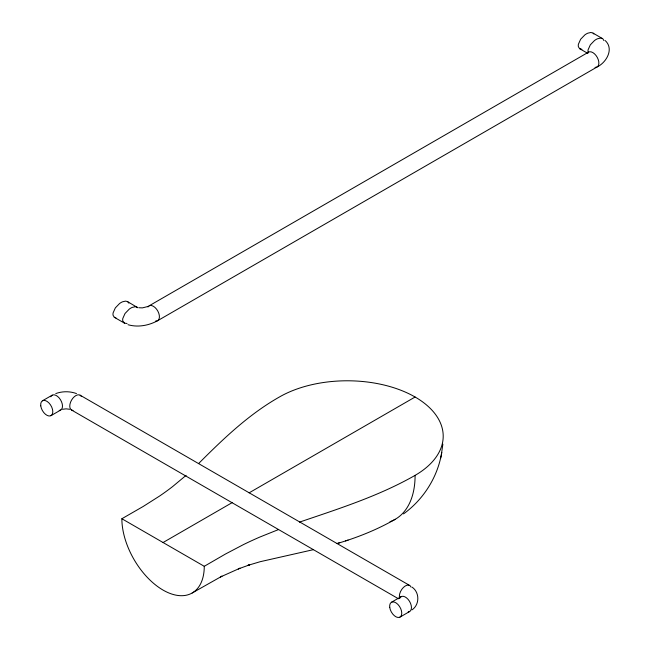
<?xml version="1.0" encoding="UTF-8"?>
<svg xmlns="http://www.w3.org/2000/svg" width="650" height="650" viewBox="0 0 650 650"><rect width="100%" height="100%" fill="white"/><g stroke="black" fill="none" stroke-linecap="round" stroke-linejoin="round"><path stroke-width="0.97" d="M441.301 455.008L442.869 444.169M403.536 513.898C422.679 500.037 436.491 478.936 441.139 455.731M440.602 458.372L441.813 452.473M198.616 463.539C223.283 438.831 248.787 414.326 279.386 397.012A95.964 55.404 0 0 1 415.098 397.012A95.964 55.404 0 0 1 415.098 475.361A95.964 55.404 60 0 1 390.016 521.706M186.087 475.361L172.616 486.582A334.076 192.879 0 0 1 159.591 496.039L143.252 506.431L121.867 518.741A58.264 33.637 60 0 0 163.069 590.094A58.264 33.637 60 0 0 204.263 566.304L225.582 553.962L243.588 544.529A334.076 192.879 0 0 1 259.959 537.006L278.533 529.555M412.059 609.846C419.746 604.63 419.746 592.345 412.059 587.129M192.197 592.979L221.967 576.16L220.415 576.972L239.988 568.214L238.298 568.913L249.616 564.834L247.804 565.403L260.236 561.689L313.536 549.632M149.086 305.849L588.526 52.146M42.461 400.782L52.154 395.192M51.033 415.626L60.726 410.028M163.069 542.523L232.44 502.466M249.129 492.838L415.098 397.012M391.43 602.258L401.123 596.659M399.994 617.102L409.687 611.504M415.098 475.361C378.844 496.096 338.829 508.723 299.488 522.129M395.224 519.293C376.943 529.766 357.256 537.615 337.066 543.554L339.641 542.75M147.639 306.572L142.399 307.881L138.962 307.751M55.794 393.567C62.4 391.146 69.867 391.146 76.472 393.567M345.467 540.922L348.099 540.101M62.546 409.281L66.129 408.85L69.712 409.281M127.043 323.489L124.475 323.164L114.294 317.273L113.116 315.396A6.476 3.737 -60 0 1 113.116 312.853L115.343 307.889L119.584 303.509A15.161 8.751 -60 0 1 122.525 301.811L125.474 301.129L127.327 301.511L137.922 307.783M581.921 49.319L579.581 48.636L578.403 46.767A6.476 3.737 -60 0 1 578.403 44.224L580.629 39.26L584.878 34.881A15.161 8.751 -60 0 1 587.811 33.183L590.761 32.5L592.613 32.874L602.802 38.773L603.98 40.641M115.968 317.907L114.294 317.273M127.985 324.699C137.873 327.616 148.728 325.553 157.649 320.694L597.09 66.983C606.344 62.571 614.323 48.969 605.215 40.568M602.306 38.472L600.462 38.098L597.504 38.773A15.161 8.751 -60 0 0 594.571 40.471L590.322 44.858L588.096 49.814A6.476 3.737 -60 0 0 588.096 52.366L588.274 52.91M137.02 307.109L135.168 306.727L132.218 307.409A15.161 8.751 -60 0 0 129.277 309.108L125.036 313.487L122.809 318.451A6.476 3.737 -60 0 0 122.809 320.994L124.475 323.164M80.112 395.192L409.687 585.471M71.541 410.028L398.483 598.788M121.867 518.741L204.263 566.304M579.581 48.636L587.218 53.056M593.109 33.174L593.856 33.995M127.814 301.811L128.822 303.127M147.989 306.946A8.572 4.948 60 0 1 157.861 311.171A8.572 4.948 60 0 1 155.602 321.059M587.421 53.243A8.572 4.948 60 0 1 597.301 57.46A8.572 4.948 60 0 1 595.034 67.356M399.774 598.252A8.572 4.948 60 0 1 409.467 601.242A8.572 4.948 60 0 1 408.184 611.902M399.579 598.179A8.572 4.948 -60 0 1 403.455 587.397A8.572 4.948 -60 0 1 411.036 587.064M73.044 410.426A8.572 4.948 -60 0 1 71.541 400.132A8.572 4.948 -60 0 1 81.209 396.289M50.806 396.784A8.572 4.948 60 0 1 60.499 399.766A8.572 4.948 60 0 1 59.223 410.426M389.732 607.327A8.572 4.948 60 0 0 399.531 617.313A8.572 4.948 60 0 0 397.873 604.394A8.572 4.948 60 0 0 389.732 607.327M40.763 405.852A8.572 4.948 60 0 0 50.562 415.838A8.572 4.948 60 0 0 48.913 402.919A8.572 4.948 60 0 0 40.763 405.852"/></g></svg>
